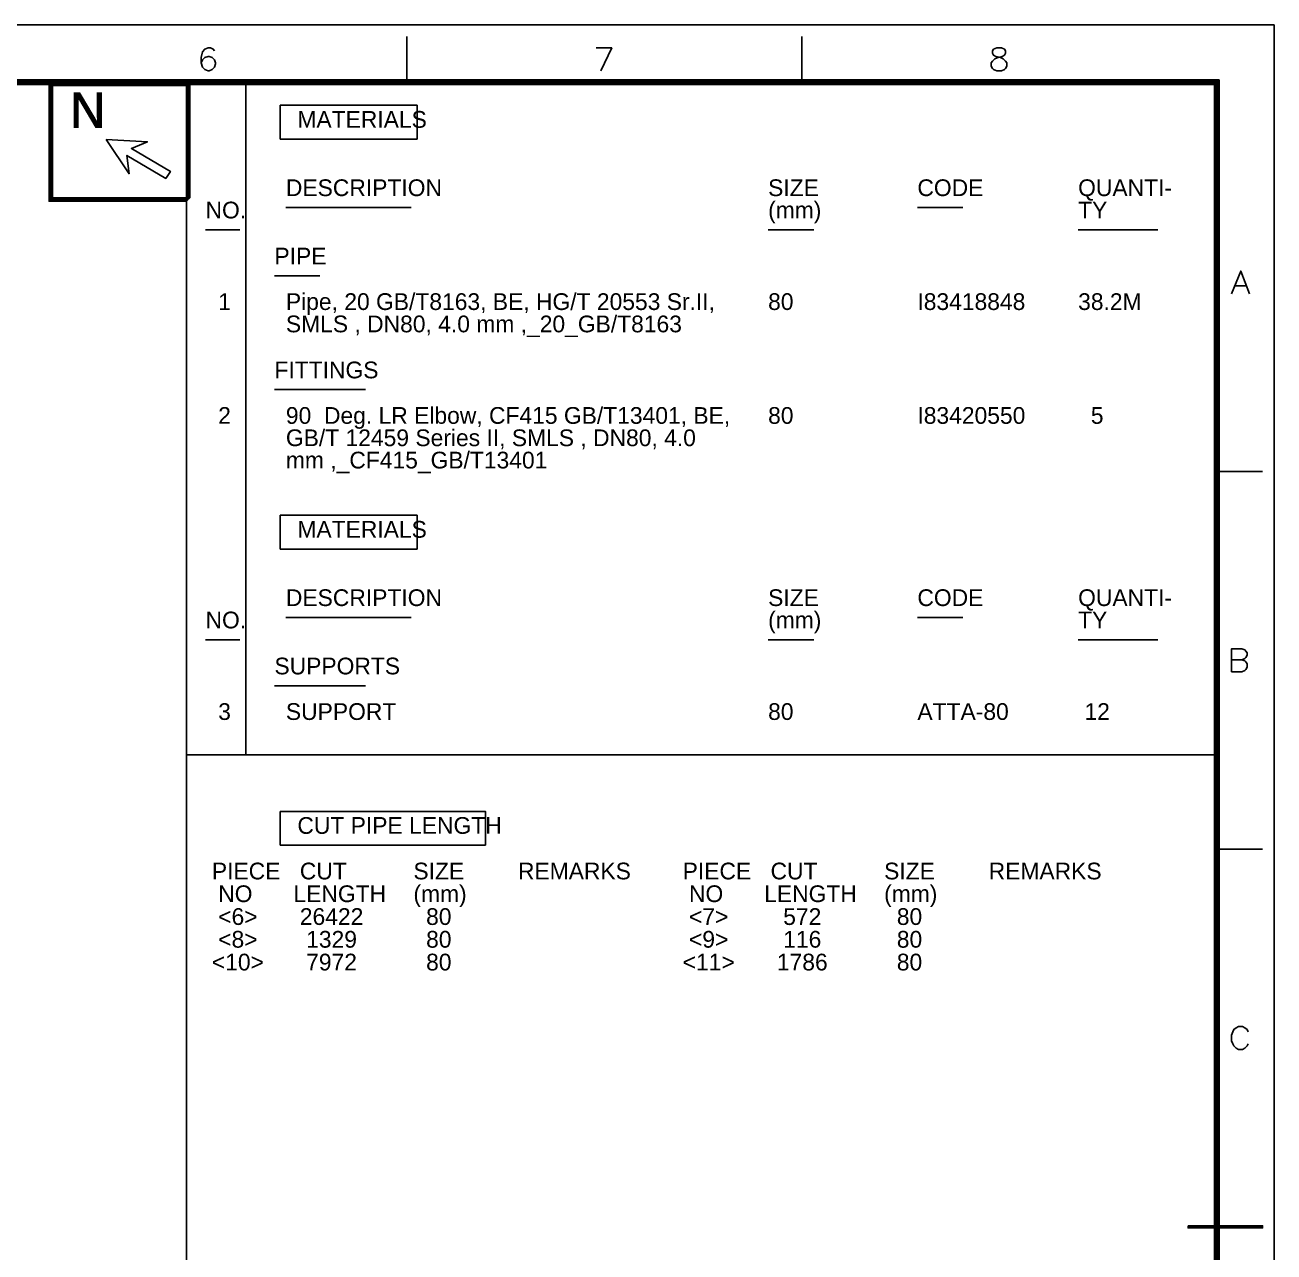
# Model space of a CAD drawing. Extents: x 0 to 594, y 0 to 420.
# Drawn here: x 375.8 to 594, y 205.6 to 420 of the extents above; entities that cross this region are included whole.
import ezdxf

# ---------------------------------------------------------------- set-up
doc = ezdxf.new("R2010")
doc.units = 0
doc.styles.add('HTX1', font='O8116901', dxfattribs={"width": 1.02})

msp = doc.modelspace()

# ---------------------------------------------------------------- linework, layer by layer
at = {"layer": 'GT_1', "flags": 128}
for points in [[(0, 0), (594, 0), (594, 420), (0, 420), (0, 0)], [(442.5, 410), (442.5, 418)], [(511.5, 410), (511.5, 418)], [(408.9, 415.5), (408.7, 415.8), (408.2, 416), (407.8, 416), (407.2, 415.8), (406.8, 415.3), (406.6, 414.3), (406.6, 413.4), (406.8, 412.6), (407.2, 412.2), (407.8, 412), (408, 412), (408.5, 412.2), (408.9, 412.6), (409.1, 413.2), (409.1, 413.4), (408.9, 413.9), (408.5, 414.3), (408, 414.5), (407.8, 414.5), (407.2, 414.3), (406.8, 413.9), (406.6, 413.4)], [(475.6, 416), (478.3, 416), (476.4, 412)], [(545.6, 416), (545, 415.8), (544.8, 415.5), (544.8, 415.1), (545, 414.7), (545.4, 414.5), (546.2, 414.3), (546.7, 414.1), (547.1, 413.7), (547.3, 413.4), (547.3, 412.8), (547.1, 412.4), (546.9, 412.2), (546.4, 412), (545.6, 412), (545, 412.2), (544.8, 412.4), (544.6, 412.8), (544.6, 413.4), (544.8, 413.7), (545.2, 414.1), (545.8, 414.3), (546.5, 414.5), (546.9, 414.7), (547.1, 415.1), (547.1, 415.5), (546.9, 415.8), (546.4, 416), (545.6, 416)], [(583.6, 409.6), (584.4, 410.4), (24.6, 410.4), (25.4, 409.6), (583.6, 409.6)], [(583.6, 10.4), (584.4, 9.6), (584.4, 410.4), (583.6, 409.6), (583.6, 10.4)], [(584.2, 410.2), (24.8, 410.2), (25, 410), (584, 410), (583.8, 409.8), (25.2, 409.8)], [(25, 10), (584, 10), (584, 85), (404, 85), (404, 410), (25, 410), (25, 10)], [(404, 409.2), (404, 389.2), (380, 389.2), (380, 409.4), (404.2, 409.4), (404.2, 389.4), (380.2, 389.4), (380.2, 409.6), (404.4, 409.6), (404.4, 389.6), (380.4, 389.6), (380.4, 409.8), (404.6, 409.8), (404.6, 389.8), (380.6, 389.8), (380.6, 410)], [(584, 85), (584, 410), (404, 410), (404, 85), (584, 85)], [(414.36, 410), (414.36, 292.48)], [(584.2, 9.8), (584.2, 410.2), (584, 410), (584, 10), (583.8, 10.2), (583.8, 409.8)], [(420.38, 405.97), (444.3, 405.97), (444.3, 400.06), (420.38, 400.06), (420.38, 405.97)], [(390, 400), (394, 394), (393.6, 397.2), (400.4, 393.2), (401.2, 394.4), (394.4, 398.4), (397.2, 399.6), (390, 400)], [(443.26, 388.12), (421.38, 388.12)], [(539.65, 388.12), (531.7, 388.12)], [(413.31, 384.22), (407.34, 384.22)], [(513.58, 384.22), (505.62, 384.22)], [(573.7, 384.22), (559.78, 384.22)], [(427.33, 376.19), (419.38, 376.19)], [(586.6, 373), (588.2, 377), (589.7, 373)], [(587.2, 374.4), (589.1, 374.4)], [(435.29, 356.29), (419.38, 356.29)], [(584, 342), (592, 342)], [(420.38, 334.34), (444.3, 334.34), (444.3, 328.43), (420.38, 328.43), (420.38, 334.34)], [(443.26, 316.49), (421.38, 316.49)], [(539.65, 316.49), (531.7, 316.49)], [(413.31, 312.59), (407.34, 312.59)], [(513.58, 312.59), (505.62, 312.59)], [(573.7, 312.59), (559.78, 312.59)], [(586.6, 307), (586.6, 311), (588.4, 311), (588.9, 310.8), (589.1, 310.6), (589.3, 310.3), (589.3, 309.9), (589.1, 309.5), (588.9, 309.3), (588.4, 309.1), (586.6, 309.1)], [(588.4, 309.1), (588.9, 308.9), (589.1, 308.7), (589.3, 308.4), (589.3, 307.8), (589.1, 307.4), (588.9, 307.2), (588.4, 307), (586.6, 307)], [(435.29, 304.55), (419.38, 304.55)], [(404, 292.48), (584, 292.48)], [(420.38, 282.6), (456.23, 282.6), (456.23, 276.7), (420.38, 276.7), (420.38, 282.6)], [(584, 276), (592, 276)], [(589.5, 244.1), (589.3, 244.5), (588.9, 244.8), (588.5, 245), (587.8, 245), (587.4, 244.8), (587, 244.5), (586.8, 244.1), (586.6, 243.5), (586.6, 242.5), (586.8, 242), (587, 241.6), (587.4, 241.2), (587.8, 241), (588.5, 241), (588.9, 241.2), (589.3, 241.6), (589.5, 242)], [(579, 210.2), (579, 209.8), (592, 209.8), (592, 210.2), (579, 210.2)], [(579, 210), (592, 210)], [(584, 210), (592, 210)]]:
    msp.add_lwpolyline(points, dxfattribs=at)

# ---------------------------------------------------------------- texts
at = {"layer": 'GT_1', "style": 'HTX1', "width": 1.02}
for s, height, p in [('N', 6.25, (383.6, 402)), ('N', 6.25, (383.8, 402)), ('MATERIALS', 2.925, (423.39, 402.04)), ('DESCRIPTION', 2.925, (421.38, 390.1)), ('SIZE', 2.925, (505.62, 390.1)), ('CODE', 2.925, (531.7, 390.1)), ('QUANTI-', 2.925, (559.78, 390.1)), ('NO.', 2.925, (407.34, 386.2)), ('(mm)', 2.925, (505.62, 386.2)), ('TY', 2.925, (559.78, 386.2)), ('PIPE', 2.925, (419.38, 378.16)), ('  1', 2.925, (407.34, 370.2)), ('Pipe, 20 GB/T8163, BE, HG/T 20553 Sr.II,', 2.925, (421.38, 370.2)), ('80', 2.925, (505.62, 370.2)), ('I83418848', 2.925, (531.7, 370.2)), ('38.2M', 2.925, (559.78, 370.2)), ('SMLS , DN80, 4.0 mm ,_20_GB/T8163', 2.925, (421.38, 366.3)), ('FITTINGS', 2.925, (419.38, 358.26)), ('  2', 2.925, (407.34, 350.31)), ('90  Deg. LR Elbow, CF415 GB/T13401, BE,', 2.925, (421.38, 350.31)), ('80', 2.925, (505.62, 350.31)), ('I83420550', 2.925, (531.7, 350.31)), ('  5', 2.925, (559.78, 350.31)), ('GB/T 12459 Series II, SMLS , DN80, 4.0', 2.925, (421.38, 346.41)), ('mm ,_CF415_GB/T13401', 2.925, (421.38, 342.51)), ('MATERIALS', 2.925, (423.39, 330.41)), ('DESCRIPTION', 2.925, (421.38, 318.47)), ('SIZE', 2.925, (505.62, 318.47)), ('CODE', 2.925, (531.7, 318.47)), ('QUANTI-', 2.925, (559.78, 318.47)), ('NO.', 2.925, (407.34, 314.57)), ('(mm)', 2.925, (505.62, 314.57)), ('TY', 2.925, (559.78, 314.57)), ('SUPPORTS', 2.925, (419.38, 306.53)), ('  3', 2.925, (407.34, 298.57)), ('SUPPORT', 2.925, (421.38, 298.57)), ('80', 2.925, (505.62, 298.57)), ('ATTA-80', 2.925, (531.7, 298.57)), (' 12', 2.925, (559.78, 298.57)), ('CUT PIPE LENGTH', 2.925, (423.39, 278.67)), (' PIECE', 2.925, (407.34, 270.71)), ('    CUT', 2.925, (419.38, 270.71)), ('  SIZE', 2.925, (441.44, 270.71)), ('    REMARKS', 2.925, (457.49, 270.71)), (' PIECE', 2.925, (489.58, 270.71)), ('    CUT', 2.925, (501.61, 270.71)), ('  SIZE', 2.925, (523.67, 270.71)), ('    REMARKS', 2.925, (539.72, 270.71)), ('  NO', 2.925, (407.34, 266.74)), ('   LENGTH', 2.925, (419.38, 266.74)), ('  (mm)', 2.925, (441.44, 266.74)), ('  NO', 2.925, (489.58, 266.74)), ('   LENGTH', 2.925, (501.61, 266.74)), ('  (mm)', 2.925, (523.67, 266.74)), ('  <6>', 2.925, (407.34, 262.75)), ('    26422', 2.925, (419.38, 262.75)), ('    80', 2.925, (441.44, 262.75)), ('  <7>', 2.925, (489.58, 262.75)), ('      572', 2.925, (501.61, 262.75)), ('    80', 2.925, (523.67, 262.75)), ('  <8>', 2.925, (407.34, 258.78)), ('     1329', 2.925, (419.38, 258.78)), ('    80', 2.925, (441.44, 258.78)), ('  <9>', 2.925, (489.58, 258.78)), ('      116', 2.925, (501.61, 258.78)), ('    80', 2.925, (523.67, 258.78)), (' <10>', 2.925, (407.34, 254.8)), ('     7972', 2.925, (419.38, 254.8)), ('    80', 2.925, (441.44, 254.8)), (' <11>', 2.925, (489.58, 254.8)), ('     1786', 2.925, (501.61, 254.8)), ('    80', 2.925, (523.67, 254.8))]:
    msp.add_text(s, height=height, dxfattribs=at).set_placement(p)

doc.saveas('drawing.dxf')
